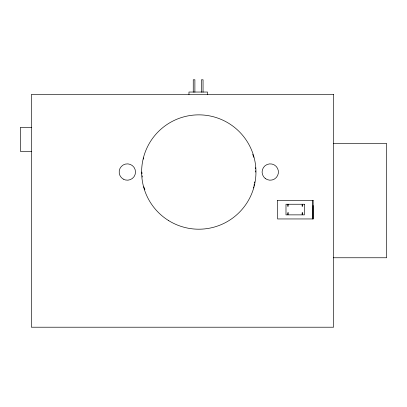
<?xml version="1.0" encoding="UTF-8"?>
<svg xmlns="http://www.w3.org/2000/svg" width="407" height="407" viewBox="0 0 407 407"><rect width="100%" height="100%" fill="white"/><g stroke="black" fill="none" stroke-linecap="round" stroke-linejoin="round"><path stroke-width="0.61" d="M277.574 200.361L277.574 218.951L313.141 218.951L313.141 205.515M143.468 159.096L143.671 157.855M253.637 187.927L253.82 186.793M254.014 185.602L254.217 184.356M254.421 183.109L254.624 181.868M31.665 127.371L20.35 127.386L20.35 151.333L31.665 151.348M333.419 143.473L386.65 143.473L386.65 257.763L333.419 257.763M277.574 200.615L313.141 200.615M252.711 154.345L253.82 157.28M143.773 186.793L144.882 189.728M255.326 167.674L255.454 168.92M255.642 170.798L255.769 172.044M141.824 172.029L142.012 173.906M142.201 175.778L142.328 177.03M313.141 200.361L313.141 218.951M312.53 200.361L312.53 218.951M207.545 94.551L207.545 92.038L188.96 92.038L188.96 94.551M203.052 92.216L203.052 79.787L201.419 79.787L201.419 92.216M194.887 92.216L194.887 79.787L193.254 79.787L193.254 92.216M333.562 94.439L31.359 94.439L31.359 327.213L333.562 327.213L333.562 94.439M304.36 204.248L285.984 204.248L285.984 214.865L304.36 214.865L304.36 204.248M288.232 204.655L287.617 204.655L287.617 206.288L288.232 206.288L288.232 204.655M302.727 204.655L302.116 204.655L302.116 206.288L302.727 206.288L302.727 204.655M288.232 212.825L287.617 212.825L287.617 214.458L288.232 214.458L288.232 212.825M302.727 212.825L302.116 212.825L302.116 214.458L302.727 214.458L302.727 212.825M123.245 179.105A8.165 8.165 0 0 0 135.495 172.029A8.165 8.165 0 0 0 123.245 164.957A8.165 8.165 0 0 0 123.245 179.105M265.247 178.475A8.165 8.165 0 0 0 278.352 173.153A8.165 8.165 0 0 0 267.19 164.464A8.165 8.165 0 0 0 265.247 178.475M168.722 220.655A57.173 57.173 0 0 0 255.942 173.764A57.173 57.173 0 0 0 171.723 121.673A57.173 57.173 0 0 0 168.722 220.655"/></g></svg>
